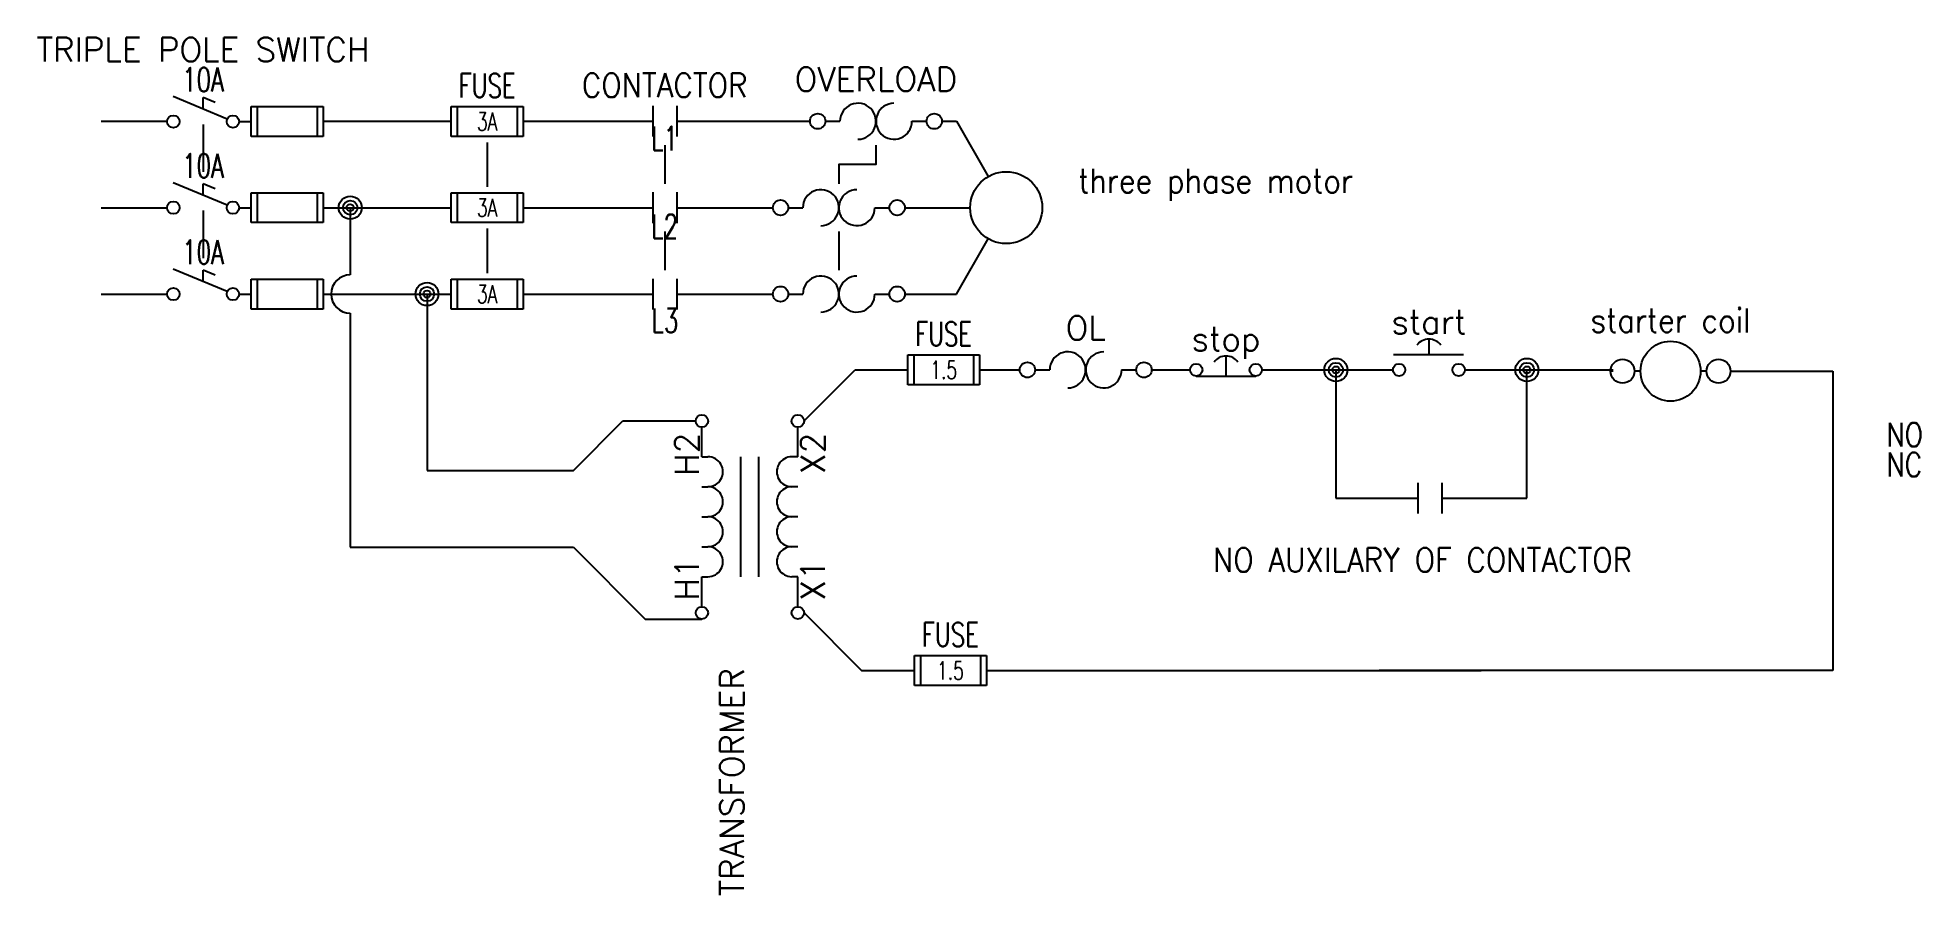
# Model space of a CAD drawing. Header units: inches. Extents: x 7.61 to 14.46, y 13.55 to 21.21.
# Drawn here: x 9.556 to 14.462, y 13.549 to 15.783 of the extents above; entities outside this region: 3.
import ezdxf
from ezdxf.enums import TextEntityAlignment as Align

# ---------------------------------------------------------------- set-up
doc = ezdxf.new("R2010")
doc.units = ezdxf.units.IN
doc.header["$MEASUREMENT"] = 0
for name, color, linetype in [('DESCCHILD', 20, 'Continuous'), ('LINK', 9, 'Continuous'), ('MISC', 7, 'Continuous'), ('SYMS', 7, 'Continuous'), ('TAGS', 150, 'Continuous'), ('TERMS', 123, 'Continuous'), ('WIRES', 7, 'Continuous')]:
    doc.layers.add(name, color=color, linetype=linetype)
doc.styles.add('WD', font='romans.shx')

# ---------------------------------------------------------------- blocks, each defined once
blk = doc.blocks.new('HDS11F')
for p, q in [((0.1257, 0.0127), (-0.1559, 0.1301)), ((0, 0.0651), (0, 0.125)), ((0.0625, 0.099), (0, 0.125)), ((0.1875, 0), (0.25, 0)), ((0.25, -0.0781), (0.25, 0.0781)), ((0.25, 0.0781), (0.625, 0.0781)), ((0.2812, 0.0781), (0.2812, -0.0781)), ((0.5938, 0.0781), (0.5938, -0.0781)), ((0.625, 0.0781), (0.625, -0.0781)), ((0.625, -0.0781), (0.25, -0.0781))]:
    blk.add_line(p, q)
for centre in [(-0.1553, 0), (0.1553, 0)]:
    blk.add_circle(centre, 0.0322)
at = {"style": 'WD', "width": 0.7}
for tag, p in [('INST', (0, 0.625)), ('LOC', (0, 0.4688)), ('RATING1', (0, 0.1562)), ('XREF', (0, -0.2363)), ('DESC1', (0, -0.4055)), ('DESC2', (0, -0.5617))]:
    blk.add_attdef(tag, text='', height=0.125, dxfattribs=at).set_placement(p, align=Align.CENTER)
at = {"style": 'WD'}
blk.add_attdef('TAG1', text='', height=0.125, dxfattribs=at).set_placement((0, 0.3125), align=Align.CENTER)
for tag, p in [('X2LINK', (0, 0.1562)), ('X8LINK', (0, -0.0156))]:
    blk.add_attdef(tag, p, '', height=0.01, dxfattribs=at)
for tag, p, height, flags in [('FAMILY', (0.2062, 0.1306), 0.01, 9), ('X4TERM01', (-0.1875, 0), 0.0125, 1), ('CONTACT', (0.2062, 0.0442), 0.01, 9), ('X1TERM02', (0.625, 0), 0.0125, 1)]:
    blk.add_attdef(tag, p, '', height=height, dxfattribs=dict(at, flags=flags))
at = {"linetype": 'Continuous', "style": 'WD', "flags": 9}
for tag, p in [('MFG', (0.2278, 0.0887)), ('CAT', (0.2297, 0.1082)), ('ASSYCODE', (0.2188, 0.0625))]:
    blk.add_attdef(tag, text='', height=0.01, dxfattribs=at).set_placement(p, align=Align.CENTER)
at = {"style": 'WD', "width": 0.7}
blk.add_attdef('RATING2', text='', height=0.125, dxfattribs=at).set_placement((0.4375, 0), align=Align.MIDDLE)
at = {"linetype": 'Continuous', "style": 'WD', "flags": 8}
blk.add_attdef('TERM01', text='', height=0.125, dxfattribs=at).set_placement((-0.25, -0.0314), align=Align.TOP_RIGHT)
blk.add_attdef('TERM02', text='', height=0.125, dxfattribs=at).set_placement((0.6875, -0.0314), align=Align.TOP_LEFT)
blk = doc.blocks.new('HDS21F')
for p, q in [((0.1257, 0.0127), (-0.1559, 0.1301)), ((0, 0.0651), (0, 0.125)), ((0.0625, 0.099), (0, 0.125)), ((0.1875, 0), (0.25, 0)), ((0.25, -0.0781), (0.25, 0.0781)), ((0.25, 0.0781), (0.625, 0.0781)), ((0.2812, 0.0781), (0.2812, -0.0781)), ((0.5938, 0.0781), (0.5938, -0.0781)), ((0.625, 0.0781), (0.625, -0.0781)), ((0.625, -0.0781), (0.25, -0.0781))]:
    blk.add_line(p, q)
for centre in [(-0.1553, 0), (0.1553, 0)]:
    blk.add_circle(centre, 0.0322)
at = {"style": 'WD', "width": 0.7}
for tag, p in [('INST', (0, 0.625)), ('LOC', (0, 0.4688)), ('RATING1', (0, 0.1562)), ('XREF', (0, -0.2363)), ('DESC1', (0, -0.4063)), ('DESC2', (0, -0.5625))]:
    blk.add_attdef(tag, text='', height=0.125, dxfattribs=at).set_placement(p, align=Align.CENTER)
at = {"style": 'WD'}
blk.add_attdef('TAG2', text='', height=0.125, dxfattribs=at).set_placement((0, 0.3125), align=Align.CENTER)
for tag, p in [('X2LINK', (0, 0.1875)), ('X8LINK', (0, -0.0156))]:
    blk.add_attdef(tag, p, '', height=0.01, dxfattribs=at)
for tag, p, height, flags in [('CONTACT', (0.2062, 0.111), 0.01, 9), ('FAMILY', (0.2062, 0.1306), 0.01, 9), ('X4TERM01', (-0.1875, 0), 0.0125, 1), ('X1TERM02', (0.625, 0), 0.0125, 1)]:
    blk.add_attdef(tag, p, '', height=height, dxfattribs=dict(at, flags=flags))
at = {"style": 'WD', "width": 0.7}
blk.add_attdef('RATING2', text='', height=0.125, dxfattribs=at).set_placement((0.4375, 0), align=Align.MIDDLE)
at = {"linetype": 'Continuous', "style": 'WD', "flags": 8}
blk.add_attdef('TERM01', text='', height=0.125, dxfattribs=at).set_placement((-0.25, -0.0314), align=Align.TOP_RIGHT)
blk.add_attdef('TERM02', text='', height=0.125, dxfattribs=at).set_placement((0.6875, -0.0314), align=Align.TOP_LEFT)
blk = doc.blocks.new('HFU1')
for p, q in [((-0.1875, -0.0781), (-0.1875, 0.0781)), ((-0.1875, 0.0781), (0.1875, 0.0781)), ((-0.1562, 0.0781), (-0.1562, -0.0781)), ((0.1562, 0.0781), (0.1562, -0.0781)), ((0.1875, 0.0781), (0.1875, -0.0781)), ((0.1875, -0.0781), (-0.1875, -0.0781))]:
    blk.add_line(p, q)
at = {"style": 'WD', "width": 0.7}
for tag, p in [('INST', (0, 0.4219)), ('LOC', (0, 0.2656)), ('TAG1', (0, 0.125))]:
    blk.add_attdef(tag, text='', height=0.125, dxfattribs=at).set_placement(p, align=Align.CENTER)
at = {"linetype": 'Continuous', "style": 'WD', "flags": 9}
for tag, p in [('ASSYCODE', (0.1569, 0.2509)), ('CAT', (0.1564, 0.1022)), ('MFG', (0.1564, 0.0827))]:
    blk.add_attdef(tag, text='', height=0.01, dxfattribs=at).set_placement(p, align=Align.CENTER)
at = {"style": 'WD'}
for tag, p in [('X2LINK', (0, 0.1094)), ('X8LINK', (0, -0.1094))]:
    blk.add_attdef(tag, p, '', height=0.01, dxfattribs=at)
for tag, p, height, flags in [('FAMILY', (0.1292, 0.1076), 0.01, 9), ('X4TERM01', (-0.1875, 0), 0.0109, 1), ('X1TERM02', (0.1875, 0), 0.0109, 1)]:
    blk.add_attdef(tag, p, '', height=height, dxfattribs=dict(at, flags=flags))
at = {"style": 'WD', "width": 0.7}
blk.add_attdef('RATING1', text='', height=0.0938, dxfattribs=at).set_placement((0, 0), align=Align.MIDDLE_CENTER)
at = {"linetype": 'Continuous', "style": 'WD', "width": 0.7, "flags": 8}
blk.add_attdef('TERM01', text='', height=0.1, dxfattribs=at).set_placement((-0.25, -0.0158), align=Align.TOP_RIGHT)
blk.add_attdef('TERM02', text='', height=0.1, dxfattribs=at).set_placement((0.25, -0.0158), align=Align.TOP_LEFT)
at = {"style": 'WD', "width": 0.7}
for tag, p in [('DESC1', (0.0469, -0.2344)), ('DESC2', (0.0469, -0.3906)), ('DESC3', (0.0469, -0.5469))]:
    blk.add_attdef(tag, text='', height=0.125, dxfattribs=at).set_placement(p, align=Align.MIDDLE_LEFT)
blk = doc.blocks.new('HFU2')
for p, q in [((-0.1875, -0.0781), (-0.1875, 0.0781)), ((-0.1875, 0.0781), (0.1875, 0.0781)), ((-0.1562, 0.0781), (-0.1562, -0.0781)), ((0.1562, 0.0781), (0.1562, -0.0781)), ((0.1875, 0.0781), (0.1875, -0.0781)), ((0.1875, -0.0781), (-0.1875, -0.0781))]:
    blk.add_line(p, q)
at = {"style": 'WD', "width": 0.7}
for tag, p in [('INST', (0, 0.4375)), ('LOC', (0, 0.2812)), ('TAG2', (0, 0.125))]:
    blk.add_attdef(tag, text='', height=0.125, dxfattribs=at).set_placement(p, align=Align.CENTER)
at = {"linetype": 'Continuous', "style": 'WD', "flags": 9}
for tag, p in [('FAMILY', (0.1569, 0.2509)), ('ASSYCODE', (0.1881, 0.2352)), ('CAT', (0.1564, 0.1022)), ('MFG', (0.1564, 0.0827))]:
    blk.add_attdef(tag, text='', height=0.01, dxfattribs=at).set_placement(p, align=Align.CENTER)
at = {"style": 'WD'}
for tag, p in [('X2LINK', (0, 0.1094)), ('X8LINK', (0, -0.1094))]:
    blk.add_attdef(tag, p, '', height=0.01, dxfattribs=at)
at = {"style": 'WD', "flags": 1}
for tag, p in [('X4TERM01', (-0.1875, 0)), ('X1TERM02', (0.1875, 0))]:
    blk.add_attdef(tag, p, '', height=0.01, dxfattribs=at)
at = {"style": 'WD', "width": 0.7}
blk.add_attdef('RATING1', text='', height=0.0938, dxfattribs=at).set_placement((0, 0), align=Align.MIDDLE_CENTER)
at = {"linetype": 'Continuous', "style": 'WD', "width": 0.7, "flags": 8}
blk.add_attdef('TERM01', text='', height=0.1, dxfattribs=at).set_placement((-0.25, -0.0158), align=Align.TOP_RIGHT)
blk.add_attdef('TERM02', text='', height=0.1, dxfattribs=at).set_placement((0.25, -0.0158), align=Align.TOP_LEFT)
at = {"style": 'WD', "width": 0.7}
for tag, p in [('DESC1', (0.0396, -0.2431)), ('DESC2', (0.0469, -0.4062)), ('DESC3', (0.0469, -0.5781))]:
    blk.add_attdef(tag, text='', height=0.125, dxfattribs=at).set_placement(p, align=Align.MIDDLE_LEFT)
blk = doc.blocks.new('HMS21')
at = {"linetype": 'Continuous'}
for p, q in [((-0.0625, 0.08), (-0.0625, -0.08)), ((0.0625, 0.08), (0.0625, -0.08))]:
    blk.add_line(p, q, dxfattribs=at)
at = {"style": 'WD'}
for tag, width, p in [('INST', 0.7, (0, 0.4508)), ('LOC', 0.7, (0, 0.2812)), ('TAG2', 0.9, (0, 0.125)), ('XREF', 0.7, (0, -0.2975)), ('DESC1', 0.7, (0, -0.4538)), ('DESC2', 0.7, (0, -0.61)), ('DESC3', 0.7, (0, -0.7662))]:
    blk.add_attdef(tag, text='', height=0.125, dxfattribs=dict(at, width=width)).set_placement(p, align=Align.CENTER)
for tag, p in [('X2LINK', (0, 0.125)), ('X8LINK', (0, -0.125))]:
    blk.add_attdef(tag, p, '', height=0.01, dxfattribs=at)
for tag, p, height, flags in [('X4TERM01', (-0.0625, 0), 0.0125, 1), ('X1TERM02', (0.0625, 0), 0.0125, 1), ('CONTACT', (0.0973, 0.0363), 0.01, 1), ('FAMILY', (0.0973, 0.0529), 0.01, 9)]:
    blk.add_attdef(tag, p, '', height=height, dxfattribs=dict(at, flags=flags))
at = {"linetype": 'Continuous', "style": 'WD', "flags": 8}
blk.add_attdef('TERM01', text='', height=0.125, dxfattribs=at).set_placement((-0.125, -0.0314), align=Align.TOP_RIGHT)
blk.add_attdef('TERM02', text='', height=0.125, dxfattribs=at).set_placement((0.125, -0.0314), align=Align.TOP_LEFT)
blk = doc.blocks.new('HOL1')
for p, q in [((-0.2637, 0), (-0.1875, 0)), ((0.1875, 0), (0.2637, 0))]:
    blk.add_line(p, q)
at = {"linetype": 'Continuous'}
for centre in [(-0.3038, 0), (0.3038, 0)]:
    blk.add_circle(centre, 0.04, dxfattribs=at)
for centre, start, end in [((-0.0938, 0), 270.00101, 180.00201), ((0.0938, 0), 90, 0.00104)]:
    blk.add_arc(centre, 0.0938, start, end)
at = {"style": 'WD', "width": 0.7}
for tag, p in [('INST', (0, 0.7946)), ('LOC', (0, 0.625)), ('DESC1', (0, 0.4688)), ('DESC2', (0, 0.3125)), ('RATING1', (0, -0.2656))]:
    blk.add_attdef(tag, text='', height=0.125, dxfattribs=at).set_placement(p, align=Align.CENTER)
at = {"style": 'WD'}
blk.add_attdef('TAG1', text='', height=0.125, dxfattribs=at).set_placement((0, 0.1562), align=Align.CENTER)
for tag, p in [('X2LINK', (0, 0.125)), ('X8LINK', (0, -0.125))]:
    blk.add_attdef(tag, p, '', height=0.01, dxfattribs=at)
for tag, p, height, flags in [('FAMILY', (0.2047, 0.1523), 0.01, 9), ('X4TERM01', (-0.3438, 0), 0.0125, 1), ('X1TERM02', (0.3438, 0), 0.0125, 1)]:
    blk.add_attdef(tag, p, '', height=height, dxfattribs=dict(at, flags=flags))
at = {"linetype": 'Continuous', "style": 'WD', "flags": 9}
for tag, p in [('MFG', (0.2278, 0.0887)), ('CAT', (0.2297, 0.1082)), ('ASSYCODE', (0.2188, 0.0625))]:
    blk.add_attdef(tag, text='', height=0.01, dxfattribs=at).set_placement(p, align=Align.CENTER)
at = {"linetype": 'Continuous', "style": 'WD', "flags": 8}
blk.add_attdef('TERM01', text='', height=0.125, dxfattribs=at).set_placement((-0.4062, -0.0314), align=Align.TOP_RIGHT)
blk.add_attdef('TERM02', text='', height=0.125, dxfattribs=at).set_placement((0.4062, -0.0314), align=Align.TOP_LEFT)
blk = doc.blocks.new('HOL2')
for p, q in [((-0.2637, 0), (-0.1875, 0)), ((0.1875, 0), (0.2637, 0))]:
    blk.add_line(p, q)
at = {"linetype": 'Continuous'}
for centre in [(-0.3038, 0), (0.3038, 0)]:
    blk.add_circle(centre, 0.04, dxfattribs=at)
for centre, start, end in [((-0.0938, 0), 270.00101, 180.00201), ((0.0938, 0), 90, 0.00104)]:
    blk.add_arc(centre, 0.0938, start, end)
at = {"style": 'WD', "width": 0.7}
for tag, p in [('INST', (0, 0.8102)), ('LOC', (0, 0.6406)), ('DESC1', (0, 0.4844)), ('DESC2', (0, 0.3281))]:
    blk.add_attdef(tag, text='', height=0.125, dxfattribs=at).set_placement(p, align=Align.CENTER)
at = {"style": 'WD'}
blk.add_attdef('TAG2', text='', height=0.125, dxfattribs=at).set_placement((0, 0.1719), align=Align.CENTER)
for tag, p in [('X2LINK', (0, 0.125)), ('X8LINK', (0, -0.125))]:
    blk.add_attdef(tag, p, '', height=0.01, dxfattribs=at)
for tag, p, height, flags in [('FAMILY', (0.2047, 0.1523), 0.01, 9), ('X4TERM01', (-0.3438, 0), 0.0125, 1), ('X1TERM02', (0.3438, 0), 0.0125, 1)]:
    blk.add_attdef(tag, p, '', height=height, dxfattribs=dict(at, flags=flags))
at = {"linetype": 'Continuous', "style": 'WD', "flags": 8}
blk.add_attdef('TERM01', text='', height=0.125, dxfattribs=at).set_placement((-0.4062, -0.0157), align=Align.TOP_RIGHT)
blk.add_attdef('TERM02', text='', height=0.125, dxfattribs=at).set_placement((0.4062, -0.0157), align=Align.TOP_LEFT)
blk = doc.blocks.new('HMO13')
blk.add_circle((0, 0), 0.1875)
at = {"style": 'WD'}
for tag, p, width in [('INST', (0.3805, 0.4032), 0.7), ('LOC', (0.3805, 0.2336), 0.7), ('TAG1', (0.375, 0.0774), 0.9), ('DESC1', (0.376, -0.0789), 0.9), ('DESC2', (0.376, -0.2351), 0.9), ('DESC3', (0.376, -0.3914), 0.9), ('RATING3', (0.375, -0.5476), 0.8), ('RATING4', (0.375, -0.7039), 0.8), ('WDTAGALT', (0.375, -0.875), 0.7)]:
    blk.add_attdef(tag, p, '', height=0.125, dxfattribs=dict(at, width=width))
at = {"style": 'WD', "width": 0.8}
blk.add_attdef('RATING1', text='', height=0.1, dxfattribs=at).set_placement((0, 0), align=Align.CENTER)
at = {"style": 'WD', "flags": 1}
for tag, p in [('X0TERM01', (-0.0938, 0.1624)), ('X4TERM02', (-0.1875, 0)), ('X0TERM03', (-0.0938, -0.1624)), ('X0TERM04', (0.1326, -0.1326))]:
    blk.add_attdef(tag, p, '', height=0.0125, dxfattribs=at)
at = {"linetype": 'Continuous', "style": 'WD', "flags": 9}
blk.add_attdef('ASSYCODE', text='', height=0.01, dxfattribs=at).set_placement((0, 0.125), align=Align.CENTER)
at = {"style": 'WD', "flags": 9}
blk.add_attdef('FAMILY', text='', height=0.01, dxfattribs=at).set_placement((-0.0053, 0.1698), align=Align.CENTER)
at = {"linetype": 'Continuous', "style": 'WD', "flags": 1}
for tag, p in [('MFG', (0, 0.1404)), ('CAT', (0, 0.1593))]:
    blk.add_attdef(tag, text='', height=0.01, dxfattribs=at).set_placement(p, align=Align.MIDDLE)
at = {"style": 'WD', "width": 0.8}
blk.add_attdef('RATING2', text='', height=0.1, dxfattribs=at).set_placement((0, -0.0312), align=Align.TOP_CENTER)
blk = doc.blocks.new('WDDOT')
for radius in [0.03, 0.0187, 0.00929]:
    blk.add_circle((0, 0), radius)
blk = doc.blocks.new('HXF1')
for p, q in [((-0.4688, 0), (-0.3125, 0)), ((-0.3125, 0), (-0.3125, -0.0312)), ((-0.1562, 0), (-0.1562, -0.0312)), ((0, 0), (0, -0.0312)), ((0.1562, 0), (0.1562, -0.0312)), ((0.3125, 0), (0.4668, 0)), ((0.3125, 0), (0.3125, -0.0312)), ((-0.3125, -0.2031), (0.3125, -0.2031)), ((-0.3125, -0.2969), (0.3125, -0.2969)), ((-0.3125, -0.5), (-0.3125, -0.4688)), ((-0.1562, -0.5), (-0.1562, -0.4688)), ((0, -0.5), (0, -0.4688)), ((0.1562, -0.5), (0.1562, -0.4688)), ((0.3125, -0.5), (0.3125, -0.4688)), ((-0.4688, -0.5), (-0.3125, -0.5)), ((0.3125, -0.5), (0.4668, -0.5))]:
    blk.add_line(p, q)
for centre in [(-0.501, 0), (0.499, 0), (-0.501, -0.5), (0.499, -0.5)]:
    blk.add_circle(centre, 0.0322)
for centre, start, end in [((-0.2344, -0.0312), 180, 0.00104), ((-0.0781, -0.0312), 180, 0.00104), ((0.0781, -0.0312), 180, 0.00104), ((0.2344, -0.0312), 180, 0.00104), ((-0.2344, -0.4688), 0.00101, 180.00201), ((-0.0781, -0.4688), 0.00101, 180.00201), ((0.0781, -0.4688), 0.00101, 180.00201), ((0.2344, -0.4688), 0.00101, 180.00201)]:
    blk.add_arc(centre, 0.0781, start, end)
at = {"style": 'WD', "width": 0.7}
for tag, p in [('INST', (-0.5912, 0.0061)), ('LOC', (-0.5912, -0.1635)), ('DESC1', (-0.5912, -0.3198)), ('DESC2', (-0.5912, -0.476))]:
    blk.add_attdef(tag, text='', height=0.125, dxfattribs=at).set_placement(p, align=Align.RIGHT)
at = {"linetype": 'Continuous', "style": 'WD', "flags": 8}
for tag, p in [('TERM03', (-0.0312, 0.0156)), ('TERM02', (0.4375, 0.0156))]:
    blk.add_attdef(tag, text='', height=0.125, dxfattribs=at).set_placement(p, align=Align.RIGHT)
blk.add_attdef('TERM01', (-0.4375, 0.0156), '', height=0.125, dxfattribs=at)
at = {"style": 'WD'}
for tag, p, height, flags in [('X4TERM01', (-0.5332, 0), 0.0125, 1), ('X2TERM01', (-0.501, 0.0322), 0.0125, 1), ('X2TERM03', (0, 0.0088), 0.0125, 1), ('X2TERM02', (0.499, 0.0322), 0.0125, 1), ('X1TERM02', (0.5312, 0), 0.0125, 1), ('FAMILY', (0.4604, -0.2468), 0.01, 9), ('X4TERM04', (-0.5332, -0.5), 0.0125, 1), ('X1TERM05', (0.5312, -0.5), 0.0125, 1), ('X8TERM04', (-0.501, -0.5322), 0.0125, 1), ('X8TERM06', (0, -0.5069), 0.0125, 1), ('X8TERM05', (0.499, -0.5322), 0.0125, 1)]:
    blk.add_attdef(tag, p, '', height=height, dxfattribs=dict(at, flags=flags))
blk.add_attdef('TAG1', (0.5244, -0.2188), '', height=0.125, dxfattribs=at)
at = {"linetype": 'Continuous', "style": 'WD', "flags": 9}
for tag, p in [('MFG', (0.4836, -0.2948)), ('CAT', (0.4855, -0.2754)), ('ASSYCODE', (0.4866, -0.3132))]:
    blk.add_attdef(tag, text='', height=0.01, dxfattribs=at).set_placement(p, align=Align.CENTER)
at = {"style": 'WD', "width": 0.7}
blk.add_attdef('RATING1', (0.5556, -0.375), '', height=0.125, dxfattribs=at)
at = {"linetype": 'Continuous', "style": 'WD', "flags": 8}
for tag, p in [('TERM06', (-0.0312, -0.5156)), ('TERM05', (0.4375, -0.5156))]:
    blk.add_attdef(tag, text='', height=0.125, dxfattribs=at).set_placement(p, align=Align.TOP_RIGHT)
blk.add_attdef('TERM04', text='', height=0.125, dxfattribs=at).set_placement((-0.4375, -0.5156), align=Align.TOP_LEFT)
blk = doc.blocks.new('HPB12M')
for p, q in [((0, 0.0744), (0, -0.0311)), ((-0.1562, -0.032), (0.1562, -0.032))]:
    blk.add_line(p, q)
for centre in [(-0.1553, 0), (0.1553, 0)]:
    blk.add_circle(centre, 0.0322)
blk.add_arc((0, -0.0058), 0.0781, 36.8699, 143.1301)
at = {"style": 'WD', "width": 0.7}
for tag, p in [('INST', (0, 0.7375)), ('LOC', (0, 0.5679)), ('DESC1', (0, 0.4117)), ('DESC2', (0, 0.2554)), ('XREF', (0, -0.2321))]:
    blk.add_attdef(tag, text='', height=0.125, dxfattribs=at).set_placement(p, align=Align.CENTER)
at = {"style": 'WD'}
blk.add_attdef('TAG1', text='', height=0.125, dxfattribs=at).set_placement((0, 0.0992), align=Align.CENTER)
for tag, p in [('X2LINK', (0, 0.125)), ('X8LINK', (0, -0.0938))]:
    blk.add_attdef(tag, p, '', height=0.01, dxfattribs=at)
for tag, p, height, flags in [('X4TERM01', (-0.1875, 0), 0.0125, 1), ('CONTACT', (0.0544, 0.0418), 0.01, 9), ('FAMILY', (0.0544, 0.0584), 0.01, 9), ('X1TERM02', (0.1875, 0), 0.0125, 1)]:
    blk.add_attdef(tag, p, '', height=height, dxfattribs=dict(at, flags=flags))
at = {"linetype": 'Continuous', "style": 'WD', "flags": 9}
for tag, p in [('MFG', (0.0759, -0.0002)), ('CAT', (0.0759, 0.0175)), ('ASSYCODE', (0.0761, -0.0169))]:
    blk.add_attdef(tag, text='', height=0.01, dxfattribs=at).set_placement(p, align=Align.CENTER)
at = {"linetype": 'Continuous', "style": 'WD', "flags": 8}
blk.add_attdef('TERM01', text='', height=0.125, dxfattribs=at).set_placement((-0.25, -0.0158), align=Align.TOP_RIGHT)
blk.add_attdef('TERM02', text='', height=0.125, dxfattribs=at).set_placement((0.25, -0.0158), align=Align.TOP_LEFT)
blk = doc.blocks.new('HPB11M')
for p, q in [((0, 0.1603), (0, 0.0801)), ((-0.1849, 0.0801), (0.1801, 0.0801))]:
    blk.add_line(p, q)
for centre in [(-0.1553, 0), (0.1553, 0)]:
    blk.add_circle(centre, 0.0322)
blk.add_arc((0, 0.0822), 0.0781, 36.8699, 143.1301)
at = {"style": 'WD', "width": 0.7}
for tag, p in [('INST', (0, 0.8258)), ('LOC', (0, 0.6562)), ('DESC1', (0, 0.5)), ('DESC2', (0, 0.3438)), ('XREF', (0, -0.2188))]:
    blk.add_attdef(tag, text='', height=0.125, dxfattribs=at).set_placement(p, align=Align.CENTER)
at = {"style": 'WD'}
blk.add_attdef('TAG1', text='', height=0.125, dxfattribs=at).set_placement((0, 0.1875), align=Align.CENTER)
for tag, p in [('X2LINK', (0, 0.2188)), ('X8LINK', (0, 0))]:
    blk.add_attdef(tag, p, '', height=0.01, dxfattribs=at)
for tag, p, height, flags in [('CONTACT', (0.2047, 0.1357), 0.01, 1), ('FAMILY', (0.2047, 0.1523), 0.01, 9), ('X4TERM01', (-0.1875, 0), 0.0125, 1), ('X1TERM02', (0.1875, 0), 0.0125, 1)]:
    blk.add_attdef(tag, p, '', height=height, dxfattribs=dict(at, flags=flags))
at = {"linetype": 'Continuous', "style": 'WD', "flags": 9}
for tag, p in [('MFG', (0.2297, 0.0887)), ('CAT', (0.2297, 0.1082)), ('ASSYCODE', (0.2303, 0.0692))]:
    blk.add_attdef(tag, text='', height=0.01, dxfattribs=at).set_placement(p, align=Align.CENTER)
at = {"linetype": 'Continuous', "style": 'WD', "flags": 8}
blk.add_attdef('TERM01', text='', height=0.125, dxfattribs=at).set_placement((-0.25, -0.0314), align=Align.TOP_RIGHT)
blk.add_attdef('TERM02', text='', height=0.125, dxfattribs=at).set_placement((0.25, -0.0314), align=Align.TOP_LEFT)
blk = doc.blocks.new('HCR21')
at = {"linetype": 'Continuous'}
for p, q in [((-0.0625, 0.08), (-0.0625, -0.08)), ((0.0625, 0.08), (0.0625, -0.08))]:
    blk.add_line(p, q, dxfattribs=at)
at = {"style": 'WD'}
for tag, width, p in [('INST', 0.7, (0, 0.4508)), ('LOC', 0.7, (0, 0.2812)), ('TAG2', 0.9, (0, 0.125)), ('XREF', 0.7, (0, -0.2975)), ('DESC1', 0.7, (0, -0.4495)), ('DESC2', 0.7, (0, -0.5968)), ('DESC3', 0.7, (0, -0.7442))]:
    blk.add_attdef(tag, text='', height=0.125, dxfattribs=dict(at, width=width)).set_placement(p, align=Align.CENTER)
for tag, p in [('X2LINK', (0, 0.125)), ('X8LINK', (0, -0.125))]:
    blk.add_attdef(tag, p, '', height=0.01, dxfattribs=at)
for tag, p, height, flags in [('X4TERM01', (-0.0625, 0), 0.0125, 1), ('X1TERM02', (0.0625, 0), 0.0125, 1), ('CONTACT', (0.0973, 0.0363), 0.01, 1), ('FAMILY', (0.0973, 0.0529), 0.01, 9)]:
    blk.add_attdef(tag, p, '', height=height, dxfattribs=dict(at, flags=flags))
at = {"linetype": 'Continuous', "style": 'WD', "flags": 8}
blk.add_attdef('TERM01', text='', height=0.125, dxfattribs=at).set_placement((-0.125, -0.0158), align=Align.TOP_RIGHT)
blk.add_attdef('TERM02', text='', height=0.125, dxfattribs=at).set_placement((0.125, -0.0158), align=Align.TOP_LEFT)
blk = doc.blocks.new('HMS1T')
for p, q in [((-0.1562, 0), (-0.1875, 0)), ((0.1875, 0), (0.1562, 0))]:
    blk.add_line(p, q)
for centre, radius in [((0, 0), 0.1562), ((-0.25, 0), 0.0625), ((0.25, 0), 0.0625)]:
    blk.add_circle(centre, radius)
at = {"style": 'WD'}
for tag, width, p in [('INST', 0.7, (0.0055, 0.5282)), ('LOC', 0.7, (0.0055, 0.3586)), ('TAG1', 0.9, (0, 0.2024))]:
    blk.add_attdef(tag, text='', height=0.125, dxfattribs=dict(at, width=width)).set_placement(p, align=Align.CENTER)
for tag, p, width in [('DESC1', (1.126, 0.0757), 0.9), ('DESC2', (1.126, -0.0806), 0.9), ('DESC3', (1.126, -0.2368), 0.9), ('XREFNO', (1.3591, -0.3931), 0.8), ('XREFNC', (1.3591, -0.5493), 0.8)]:
    blk.add_attdef(tag, p, '', height=0.125, dxfattribs=dict(at, width=width))
at = {"linetype": 'Continuous', "style": 'WD', "flags": 9}
blk.add_attdef('ASSYCODE', text='', height=0.01, dxfattribs=at).set_placement((-0.002, 0.1106), align=Align.CENTER)
at = {"style": 'WD', "flags": 9}
blk.add_attdef('FAMILY', text='', height=0.01, dxfattribs=at).set_placement((-0.0053, 0.1698), align=Align.CENTER)
at = {"linetype": 'Continuous', "style": 'WD', "flags": 1}
for tag, p in [('MFG', (0, 0.1404)), ('CAT', (0, 0.1593))]:
    blk.add_attdef(tag, text='', height=0.01, dxfattribs=at).set_placement(p, align=Align.MIDDLE)
at = {"linetype": 'Continuous', "style": 'WD', "width": 0.8, "flags": 8}
for tag, p in [('TERM01', (-0.25, 0)), ('TERM02', (0.25, 0))]:
    blk.add_attdef(tag, text='', height=0.0625, dxfattribs=at).set_placement(p, align=Align.MIDDLE_CENTER)
at = {"style": 'WD', "flags": 1}
for tag, p in [('X4TERM01', (-0.3125, 0)), ('X1TERM02', (0.3125, 0))]:
    blk.add_attdef(tag, p, '', height=0.0125, dxfattribs=at)
at = {"style": 'WD', "width": 0.8, "flags": 8}
for tag, p in [('NO', (1.126, -0.3931)), ('NC', (1.126, -0.5493))]:
    blk.add_attdef(tag, p, '', height=0.125, dxfattribs=at)

msp = doc.modelspace()

# ---------------------------------------------------------------- linework, layer by layer
at = {"layer": 'LINK'}
for points in [[(9.9877, 15.5568), (9.9877, 15.4342)], [(10.7278, 15.5099), (10.7278, 15.3951)], [(11.1903, 15.503), (11.1903, 15.4029)], [(11.7408, 15.503), (11.7408, 15.453), (11.6441, 15.453), (11.6441, 15.4029)], [(9.9877, 15.3326), (9.9877, 15.2091)], [(10.7278, 15.2857), (10.7278, 15.17)], [(11.1903, 15.2779), (11.1903, 15.1778)], [(11.6441, 15.2779), (11.6441, 15.1778)]]:
    msp.add_lwpolyline(points, dxfattribs=at)
at = {"layer": 'WIRES'}
for p, q in [((7.6076, 21.213), (7.9159, 21.213)), ((7.6076, 21.163), (7.916, 21.163)), ((7.6076, 21.113), (7.916, 21.113)), ((9.7222, 15.5655), (9.894, 15.5655)), ((10.3002, 15.5655), (10.634, 15.5655)), ((10.8215, 15.5655), (11.1591, 15.5655)), ((11.2216, 15.5655), (11.569, 15.5655)), ((11.9127, 15.5655), (11.9502, 15.5655)), ((11.9502, 15.5655), (12.0333, 15.4216)), ((9.7222, 15.3404), (9.894, 15.3404)), ((10.3002, 15.3404), (10.634, 15.3404)), ((10.371, 15.3404), (10.371, 15.1653)), ((10.8215, 15.3404), (11.1591, 15.3404)), ((11.2216, 15.3404), (11.4722, 15.3404)), ((11.8159, 15.3404), (11.9864, 15.3404)), ((11.9502, 15.1153), (12.0333, 15.2592)), ((9.7222, 15.1153), (9.894, 15.1153)), ((10.3002, 15.1153), (10.634, 15.1153)), ((10.571, 15.1153), (10.571, 14.6556)), ((10.8215, 15.1153), (11.1591, 15.1153)), ((11.2216, 15.1153), (11.4722, 15.1153)), ((11.8159, 15.1153), (11.9502, 15.1153)), ((10.371, 15.0653), (10.371, 14.4556)), ((11.5533, 14.7846), (11.6864, 14.9177)), ((11.6864, 14.9177), (11.8234, 14.9177)), ((12.0109, 14.9177), (12.1153, 14.9177)), ((12.4591, 14.9177), (12.5591, 14.9177)), ((12.7466, 14.9177), (13.0877, 14.9177)), ((12.9391, 14.9177), (12.9391, 14.5832)), ((13.2752, 14.9177), (13.6616, 14.9177)), ((13.4369, 14.5832), (13.4369, 14.9177)), ((13.6616, 14.9142), (13.6548, 14.9142)), ((13.9673, 14.9142), (14.2338, 14.9142)), ((14.2338, 14.9142), (14.2338, 14.1343)), ((10.9525, 14.6556), (11.0814, 14.7846)), ((11.0814, 14.7846), (11.2711, 14.7846)), ((10.571, 14.6556), (10.9525, 14.6556)), ((12.9391, 14.5832), (13.153, 14.5832)), ((13.2155, 14.5832), (13.4369, 14.5832)), ((10.371, 14.4556), (10.9525, 14.4556)), ((10.9525, 14.4556), (11.1396, 14.2684)), ((11.5533, 14.2846), (11.7035, 14.1343)), ((11.1396, 14.2684), (11.2872, 14.2684)), ((11.7035, 14.1343), (11.841, 14.1343)), ((12.0285, 14.1343), (13.318, 14.1343)), ((14.2338, 14.1343), (13.0517, 14.1343))]:
    msp.add_line(p, q, dxfattribs=at)
msp.add_arc((10.371, 15.1153), 0.05, 90, 270, dxfattribs=at)

# ---------------------------------------------------------------- block references
at = {"layer": 'SYMS'}
ref = msp.add_blockref('HDS11F', (9.9877, 15.5646), dxfattribs=dict(at, xscale=0.5, yscale=0.5, zscale=0.5))
ref.add_attrib('TAG1', 'TRIPLE POLE SWITCH', dxfattribs={"layer": 'TAGS', "height": 0.0625, "style": 'WD'}).set_placement((9.9877, 15.7209), align=Align.CENTER)
ref.add_attrib('RATING1', '10A', dxfattribs={"layer": 'MISC', "height": 0.0625, "style": 'WD', "width": 0.7}).set_placement((9.9877, 15.6428), align=Align.CENTER)
ref = msp.add_blockref('HOL1', (11.7408, 15.5655), dxfattribs=dict(at, xscale=0.5, yscale=0.5, zscale=0.5))
ref.add_attrib('TAG1', 'OVERLOAD', dxfattribs={"layer": 'TAGS', "height": 0.0625, "style": 'WD'}).set_placement((11.7408, 15.6436), align=Align.CENTER)
ref = msp.add_blockref('HFU1', (10.7278, 15.5646), dxfattribs=dict(at, xscale=0.5, yscale=0.5, zscale=0.5))
ref.add_attrib('RATING1', '3A', dxfattribs={"layer": 'MISC', "height": 0.04688, "style": 'WD', "width": 0.7}).set_placement((10.7278, 15.5646), align=Align.MIDDLE_CENTER)
ref.add_attrib('TAG1', 'FUSE', dxfattribs={"layer": 'TAGS', "height": 0.0625, "style": 'WD', "width": 0.7}).set_placement((10.7278, 15.6271), align=Align.CENTER)
ref = msp.add_blockref('HMS21', (11.1903, 15.5655), dxfattribs=dict(at, xscale=0.5, yscale=0.5, zscale=0.5))
ref.add_attrib('DESC3', 'L3', dxfattribs={"layer": 'DESCCHILD', "height": 0.0625, "style": 'WD', "width": 0.7}).set_placement((11.1913, 15.0152), align=Align.CENTER)
ref.add_attrib('DESC2', 'L2', dxfattribs={"layer": 'DESCCHILD', "height": 0.0625, "style": 'WD', "width": 0.7}).set_placement((11.1903, 15.2605), align=Align.CENTER)
ref.add_attrib('DESC1', 'L1', dxfattribs={"layer": 'DESCCHILD', "height": 0.0625, "style": 'WD', "width": 0.7}).set_placement((11.1903, 15.4896), align=Align.CENTER)
ref.add_attrib('TAG2', 'CONTACTOR', dxfattribs={"layer": 'TAGS', "height": 0.0625, "style": 'WD', "width": 0.9}).set_placement((11.1903, 15.628), align=Align.CENTER)
ref = msp.add_blockref('HDS21F', (9.9877, 15.3404), dxfattribs=dict(at, xscale=0.5, yscale=0.5, zscale=0.5))
ref.add_attrib('RATING1', '10A', dxfattribs={"layer": 'MISC', "height": 0.0625, "style": 'WD', "width": 0.7}).set_placement((9.9877, 15.4185), align=Align.CENTER)
ref = msp.add_blockref('HMO13', (12.0802, 15.3404), dxfattribs=dict(at, xscale=0.5, yscale=0.5, zscale=0.5))
ref.add_attrib('TAG1', 'three phase motor', (12.2677, 15.3791), dxfattribs={"layer": 'TAGS', "height": 0.0625, "style": 'WD', "width": 0.9})
for p in [(10.371, 15.3404), (10.571, 15.1153), (12.9391, 14.9177), (13.4369, 14.9177)]:
    msp.add_blockref('WDDOT', p, dxfattribs=at)
ref = msp.add_blockref('HFU2', (10.7278, 15.3404), dxfattribs=dict(at, xscale=0.5, yscale=0.5, zscale=0.5))
ref.add_attrib('RATING1', '3A', dxfattribs={"layer": 'MISC', "height": 0.04688, "style": 'WD', "width": 0.7}).set_placement((10.7278, 15.3404), align=Align.MIDDLE_CENTER)
at = {"layer": 'SYMS', "xscale": 0.5, "yscale": 0.5, "zscale": 0.5}
for name, p in [('HMS21', (11.1903, 15.3404)), ('HOL2', (11.6441, 15.3404)), ('HOL2', (11.6441, 15.1153)), ('HMS21', (11.1903, 15.1153))]:
    msp.add_blockref(name, p, dxfattribs=at)
at = {"layer": 'SYMS'}
ref = msp.add_blockref('HDS21F', (9.9877, 15.1153), dxfattribs=dict(at, xscale=0.5, yscale=0.5, zscale=0.5))
ref.add_attrib('RATING1', '10A', dxfattribs={"layer": 'MISC', "height": 0.0625, "style": 'WD', "width": 0.7}).set_placement((9.9877, 15.1935), align=Align.CENTER)
ref = msp.add_blockref('HFU2', (10.7278, 15.1153), dxfattribs=dict(at, xscale=0.5, yscale=0.5, zscale=0.5))
ref.add_attrib('RATING1', '3A', dxfattribs={"layer": 'MISC', "height": 0.04688, "style": 'WD', "width": 0.7}).set_placement((10.7278, 15.1153), align=Align.MIDDLE_CENTER)
ref = msp.add_blockref('HPB11M', (13.1814, 14.9177), dxfattribs=dict(at, xscale=0.5, yscale=0.5, zscale=0.5))
ref.add_attrib('TAG1', 'start', dxfattribs={"layer": 'TAGS', "height": 0.0625, "style": 'WD'}).set_placement((13.1814, 15.0114), align=Align.CENTER)
ref = msp.add_blockref('HMS1T', (13.8111, 14.9142), dxfattribs=dict(at, xscale=0.5, yscale=0.5, zscale=0.5))
ref.add_attrib('NC', 'NC', (14.3741, 14.6396), dxfattribs={"layer": 'MISC', "height": 0.0625, "style": 'WD', "width": 0.8, "flags": 8})
ref.add_attrib('NO', 'NO', (14.3741, 14.7177), dxfattribs={"layer": 'MISC', "height": 0.0625, "style": 'WD', "width": 0.8, "flags": 8})
ref.add_attrib('TAG1', 'starter coil', dxfattribs={"layer": 'TAGS', "height": 0.0625, "style": 'WD', "width": 0.9}).set_placement((13.8111, 15.0154), align=Align.CENTER)
ref = msp.add_blockref('HFU1', (11.9172, 14.9177), dxfattribs=dict(at, xscale=0.5, yscale=0.5, zscale=0.5))
ref.add_attrib('RATING1', '1.5', dxfattribs={"layer": 'MISC', "height": 0.04688, "style": 'WD', "width": 0.7}).set_placement((11.9172, 14.9177), align=Align.MIDDLE_CENTER)
ref.add_attrib('TAG1', 'FUSE', dxfattribs={"layer": 'TAGS', "height": 0.0625, "style": 'WD', "width": 0.7}).set_placement((11.9172, 14.9802), align=Align.CENTER)
ref = msp.add_blockref('HOL1', (12.2872, 14.9177), dxfattribs=dict(at, xscale=0.5, yscale=0.5, zscale=0.5))
ref.add_attrib('TAG1', 'OL', dxfattribs={"layer": 'TAGS', "height": 0.0625, "style": 'WD'}).set_placement((12.2872, 14.9958), align=Align.CENTER)
ref = msp.add_blockref('HPB12M', (12.6528, 14.9177), dxfattribs=dict(at, xscale=0.5, yscale=0.5, zscale=0.5))
ref.add_attrib('TAG1', 'stop', dxfattribs={"layer": 'TAGS', "height": 0.0625, "style": 'WD'}).set_placement((12.6528, 14.9673), align=Align.CENTER)
ref = msp.add_blockref('HXF1', (11.2872, 14.535), dxfattribs=dict(at, xscale=0.5, yscale=0.5, zscale=0.5, rotation=90))
ref.add_attrib('TERM04', 'X1', dxfattribs={"layer": 'TERMS', "linetype": 'Continuous', "height": 0.0625, "rotation": 90, "style": 'WD', "flags": 8}).set_placement((11.545, 14.3163), align=Align.TOP_LEFT)
ref.add_attrib('TERM05', 'X2', dxfattribs={"layer": 'TERMS', "linetype": 'Continuous', "height": 0.0625, "rotation": 90, "style": 'WD', "flags": 8}).set_placement((11.545, 14.7538), align=Align.TOP_RIGHT)
ref.add_attrib('TAG1', 'TRANSFORMER', (11.3966, 13.546), dxfattribs={"layer": 'TAGS', "height": 0.0625, "rotation": 90, "style": 'WD'})
ref.add_attrib('TERM02', 'H2', dxfattribs={"layer": 'TERMS', "linetype": 'Continuous', "height": 0.0625, "rotation": 90, "style": 'WD', "flags": 8}).set_placement((11.2794, 14.7538), align=Align.RIGHT)
ref.add_attrib('TERM01', 'H1', (11.2794, 14.3163), dxfattribs={"layer": 'TERMS', "linetype": 'Continuous', "height": 0.0625, "rotation": 90, "style": 'WD', "flags": 8})
ref = msp.add_blockref('HCR21', (13.1842, 14.5834), dxfattribs=dict(at, xscale=0.5, yscale=0.5, zscale=0.5))
ref.add_attrib('TAG2', 'NO AUXILARY OF CONTACTOR ', dxfattribs={"layer": 'TAGS', "height": 0.0625, "style": 'WD', "width": 0.9}).set_placement((13.1842, 14.3915), align=Align.CENTER)
ref = msp.add_blockref('HFU1', (11.9348, 14.1343), dxfattribs=dict(at, xscale=0.5, yscale=0.5, zscale=0.5))
ref.add_attrib('RATING1', '1.5', dxfattribs={"layer": 'MISC', "height": 0.04688, "style": 'WD', "width": 0.7}).set_placement((11.9348, 14.1343), align=Align.MIDDLE_CENTER)
ref.add_attrib('TAG1', 'FUSE', dxfattribs={"layer": 'TAGS', "height": 0.0625, "style": 'WD', "width": 0.7}).set_placement((11.9348, 14.1968), align=Align.CENTER)

doc.saveas('drawing.dxf')
